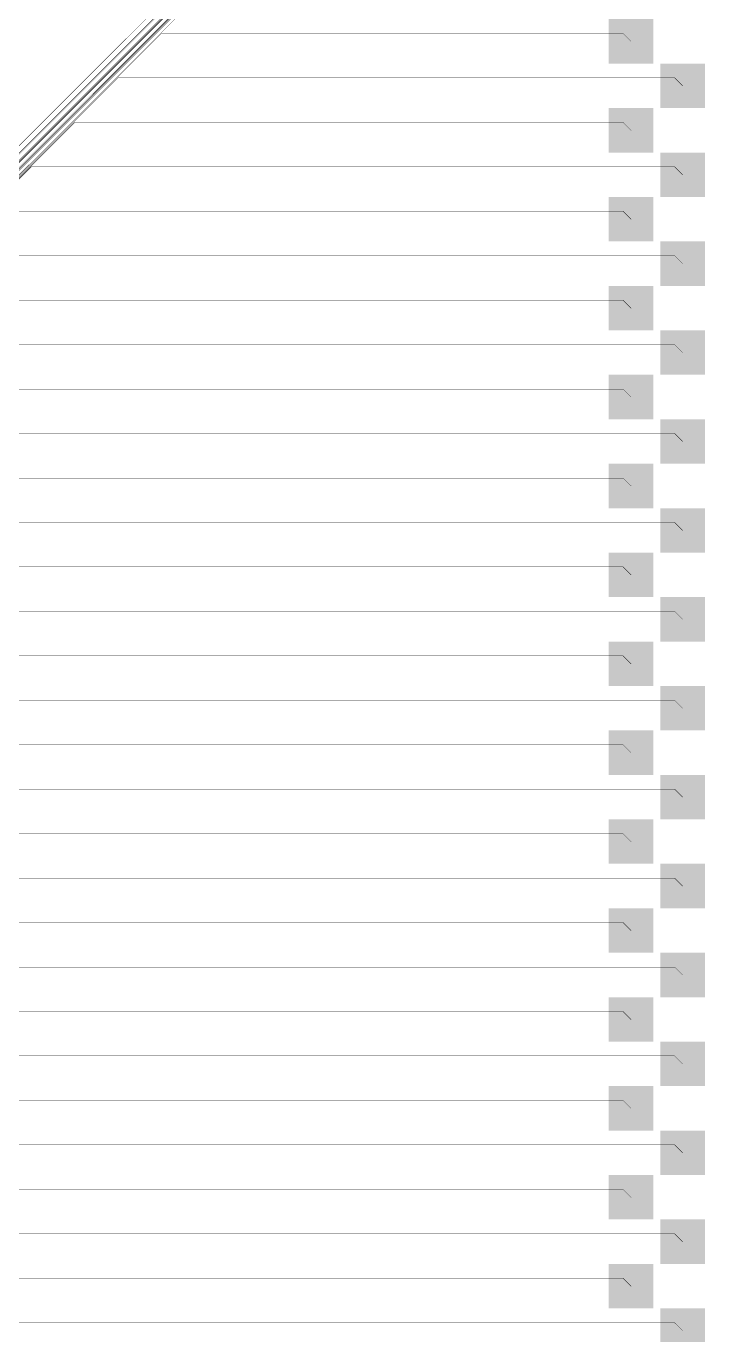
# Model space of a CAD drawing. Header units: inches. Extents: x 0 to 565, y 0 to 565.
# Drawn here: x 469.6 to 565, y 281.9 to 465.9 of the extents above; entities that cross this region are included whole.
import ezdxf

# ---------------------------------------------------------------- set-up
doc = ezdxf.new("R2010")
doc.units = ezdxf.units.IN

# ---------------------------------------------------------------- blocks, each defined once
blk = doc.blocks.new('B____P_____81__3')
for points in [[(-3.13, 362.13), (3.13, 362.13), (3.13, 355.87), (-3.13, 355.87)], [(4.13, 355.87), (10.38, 355.87), (10.38, 349.62), (4.13, 349.62)], [(-3.13, 349.62), (3.13, 349.62), (3.13, 343.37), (-3.13, 343.37)], [(4.13, 343.37), (10.38, 343.37), (10.38, 337.13), (4.13, 337.13)], [(-3.13, 337.13), (3.13, 337.13), (3.13, 330.87), (-3.13, 330.87)], [(4.13, 330.87), (10.38, 330.87), (10.38, 324.62), (4.13, 324.62)], [(-3.13, 324.62), (3.13, 324.62), (3.13, 318.37), (-3.13, 318.37)], [(4.13, 318.37), (10.38, 318.37), (10.38, 312.13), (4.13, 312.13)], [(-3.13, 312.13), (3.13, 312.13), (3.13, 305.87), (-3.13, 305.87)], [(4.13, 305.87), (10.38, 305.87), (10.38, 299.62), (4.13, 299.62)], [(-3.13, 299.62), (3.13, 299.62), (3.13, 293.37), (-3.13, 293.37)], [(4.13, 293.37), (10.38, 293.37), (10.38, 287.13), (4.13, 287.13)], [(-3.13, 287.13), (3.13, 287.13), (3.13, 280.87), (-3.13, 280.87)], [(4.13, 280.87), (10.38, 280.87), (10.38, 274.62), (4.13, 274.62)], [(-3.13, 274.62), (3.13, 274.62), (3.13, 268.37), (-3.13, 268.37)], [(4.13, 268.37), (10.38, 268.37), (10.38, 262.13), (4.13, 262.13)], [(-3.13, 262.13), (3.13, 262.13), (3.13, 255.88), (-3.13, 255.88)], [(4.13, 255.88), (10.38, 255.88), (10.38, 249.63), (4.13, 249.63)], [(-3.13, 249.63), (3.13, 249.63), (3.13, 243.38), (-3.13, 243.38)], [(4.13, 243.38), (10.38, 243.38), (10.38, 237.13), (4.13, 237.13)], [(-3.13, 237.13), (3.13, 237.13), (3.13, 230.88), (-3.13, 230.88)], [(4.13, 230.88), (10.38, 230.88), (10.38, 224.63), (4.13, 224.63)], [(-3.13, 224.63), (3.13, 224.63), (3.13, 218.38), (-3.13, 218.38)], [(4.13, 218.38), (10.38, 218.38), (10.38, 212.13), (4.13, 212.13)], [(-3.13, 212.13), (3.13, 212.13), (3.13, 205.88), (-3.13, 205.88)], [(4.13, 205.88), (10.38, 205.88), (10.38, 199.63), (4.13, 199.63)], [(-3.13, 199.63), (3.13, 199.63), (3.13, 193.38), (-3.13, 193.38)], [(4.13, 193.38), (10.38, 193.38), (10.38, 187.13), (4.13, 187.13)], [(-3.13, 187.13), (3.13, 187.13), (3.13, 180.88), (-3.13, 180.88)], [(4.13, 180.88), (10.38, 180.88), (10.38, 174.63), (4.13, 174.63)]]:
    blk.add_hatch(color=1).paths.add_polyline_path(points)

msp = doc.modelspace()

# ---------------------------------------------------------------- linework, layer by layer
at = {"const_width": 0.05}
for points in [[(310, 290.44), (553.17, 533.61)], [(310.01, 289.42), (547.95, 527.36)], [(310.06, 289.32), (541.85, 521.11)], [(310, 288.39), (536.47, 514.86)], [(310.08, 288.29), (530.4, 508.61)], [(310.13, 288.19), (524.3, 502.36)], [(310, 287.37), (518.74, 496.11)], [(310.06, 287.27), (512.65, 489.86)], [(310.11, 287.17), (506.55, 483.61)], [(310.16, 287.07), (500.45, 477.36)], [(310.04, 286.4), (494.75, 471.11)], [(310.09, 286.3), (488.65, 464.86)], [(488.65, 464.86), (553.51, 464.86)], [(553.51, 464.86), (554.62, 463.75)], [(310.14, 286.2), (482.55, 458.61)], [(482.55, 458.61), (560.76, 458.61)], [(560.76, 458.61), (561.88, 457.5)], [(310.19, 286.1), (476.45, 452.36)], [(476.45, 452.36), (553.51, 452.36)], [(553.51, 452.36), (554.62, 451.25)], [(310.24, 286), (470.35, 446.11)], [(470.35, 446.11), (560.76, 446.11)], [(560.76, 446.11), (561.88, 445)], [(464.5, 439.86), (553.51, 439.86)], [(553.51, 439.86), (554.62, 438.75)], [(458.4, 433.61), (560.76, 433.61)], [(560.76, 433.61), (561.88, 432.5)], [(452.3, 427.36), (553.51, 427.36)], [(553.51, 427.36), (554.62, 426.25)], [(446.2, 421.11), (560.76, 421.11)], [(560.76, 421.11), (561.88, 420)], [(440.1, 414.86), (553.51, 414.86)], [(553.51, 414.86), (554.62, 413.75)], [(434, 408.61), (560.76, 408.61)], [(560.76, 408.61), (561.88, 407.5)], [(428.01, 402.36), (553.51, 402.36)], [(553.51, 402.36), (554.62, 401.25)], [(421.9, 396.11), (560.76, 396.11)], [(560.76, 396.11), (561.88, 395)], [(415.8, 389.86), (553.51, 389.86)], [(553.51, 389.86), (554.62, 388.75)], [(409.7, 383.61), (560.76, 383.61)], [(560.76, 383.61), (561.88, 382.5)], [(403.6, 377.36), (553.51, 377.36)], [(553.51, 377.36), (554.62, 376.25)], [(397.5, 371.11), (560.76, 371.11)], [(560.76, 371.11), (561.88, 370)], [(391.4, 364.86), (553.51, 364.86)], [(553.51, 364.86), (554.62, 363.75)], [(385.3, 358.61), (560.76, 358.61)], [(560.76, 358.61), (561.88, 357.5)], [(379.2, 352.36), (553.51, 352.36)], [(553.51, 352.36), (554.62, 351.25)], [(373.1, 346.11), (560.76, 346.11)], [(560.76, 346.11), (561.88, 345)], [(367, 339.86), (553.51, 339.86)], [(553.51, 339.86), (554.62, 338.75)], [(360.9, 333.61), (560.76, 333.61)], [(560.76, 333.61), (561.88, 332.5)], [(354.8, 327.36), (553.51, 327.36)], [(553.51, 327.36), (554.62, 326.25)], [(348.7, 321.11), (560.76, 321.11)], [(560.76, 321.11), (561.88, 320)], [(342.6, 314.86), (553.51, 314.86)], [(553.51, 314.86), (554.62, 313.75)], [(336.5, 308.61), (560.76, 308.61)], [(560.76, 308.61), (561.88, 307.5)], [(330.4, 302.36), (553.51, 302.36)], [(553.51, 302.36), (554.62, 301.25)], [(324.3, 296.11), (560.76, 296.11)], [(560.76, 296.11), (561.88, 295)], [(318.2, 289.86), (553.51, 289.86)], [(553.51, 289.86), (554.62, 288.75)], [(312.1, 283.61), (560.76, 283.61)], [(560.76, 283.61), (561.88, 282.5)]]:
    msp.add_lwpolyline(points, dxfattribs=at)
at = {"const_width": 0.025}
for points in [[(488.64, 464.86, 1), (488.66, 464.86, 1)], [(488.64, 464.86, 1), (488.66, 464.86, 1)], [(553.5, 464.86, 1), (553.53, 464.86, 1)], [(553.5, 464.86, 1), (553.53, 464.86, 1)], [(554.61, 463.75, 1), (554.64, 463.75, 1)], [(482.54, 458.61, 1), (482.56, 458.61, 1)], [(482.54, 458.61, 1), (482.56, 458.61, 1)], [(560.75, 458.61, 1), (560.78, 458.61, 1)], [(560.75, 458.61, 1), (560.78, 458.61, 1)], [(561.86, 457.5, 1), (561.89, 457.5, 1)], [(476.44, 452.36, 1), (476.46, 452.36, 1)], [(476.44, 452.36, 1), (476.46, 452.36, 1)], [(553.5, 452.36, 1), (553.53, 452.36, 1)], [(553.5, 452.36, 1), (553.53, 452.36, 1)], [(554.61, 451.25, 1), (554.64, 451.25, 1)], [(470.34, 446.11, 1), (470.36, 446.11, 1)], [(470.34, 446.11, 1), (470.36, 446.11, 1)], [(560.75, 446.11, 1), (560.78, 446.11, 1)], [(560.75, 446.11, 1), (560.78, 446.11, 1)], [(561.86, 445, 1), (561.89, 445, 1)], [(553.5, 439.86, 1), (553.53, 439.86, 1)], [(553.5, 439.86, 1), (553.53, 439.86, 1)], [(554.61, 438.75, 1), (554.64, 438.75, 1)], [(560.75, 433.61, 1), (560.78, 433.61, 1)], [(560.75, 433.61, 1), (560.78, 433.61, 1)], [(561.86, 432.5, 1), (561.89, 432.5, 1)], [(553.5, 427.36, 1), (553.53, 427.36, 1)], [(553.5, 427.36, 1), (553.53, 427.36, 1)], [(554.61, 426.25, 1), (554.64, 426.25, 1)], [(560.75, 421.11, 1), (560.78, 421.11, 1)], [(560.75, 421.11, 1), (560.78, 421.11, 1)], [(561.86, 420, 1), (561.89, 420, 1)], [(553.5, 414.86, 1), (553.53, 414.86, 1)], [(553.5, 414.86, 1), (553.53, 414.86, 1)], [(554.61, 413.75, 1), (554.64, 413.75, 1)], [(560.75, 408.61, 1), (560.78, 408.61, 1)], [(560.75, 408.61, 1), (560.78, 408.61, 1)], [(561.86, 407.5, 1), (561.89, 407.5, 1)], [(553.5, 402.36, 1), (553.53, 402.36, 1)], [(553.5, 402.36, 1), (553.53, 402.36, 1)], [(554.61, 401.25, 1), (554.64, 401.25, 1)], [(560.75, 396.11, 1), (560.78, 396.11, 1)], [(560.75, 396.11, 1), (560.78, 396.11, 1)], [(561.86, 395, 1), (561.89, 395, 1)], [(553.5, 389.86, 1), (553.53, 389.86, 1)], [(553.5, 389.86, 1), (553.53, 389.86, 1)], [(554.61, 388.75, 1), (554.64, 388.75, 1)], [(560.75, 383.61, 1), (560.78, 383.61, 1)], [(560.75, 383.61, 1), (560.78, 383.61, 1)], [(561.86, 382.5, 1), (561.89, 382.5, 1)], [(553.5, 377.36, 1), (553.53, 377.36, 1)], [(553.5, 377.36, 1), (553.53, 377.36, 1)], [(554.61, 376.25, 1), (554.64, 376.25, 1)], [(560.75, 371.11, 1), (560.78, 371.11, 1)], [(560.75, 371.11, 1), (560.78, 371.11, 1)], [(561.86, 370, 1), (561.89, 370, 1)], [(553.5, 364.86, 1), (553.53, 364.86, 1)], [(553.5, 364.86, 1), (553.53, 364.86, 1)], [(554.61, 363.75, 1), (554.64, 363.75, 1)], [(560.75, 358.61, 1), (560.78, 358.61, 1)], [(560.75, 358.61, 1), (560.78, 358.61, 1)], [(561.86, 357.5, 1), (561.89, 357.5, 1)], [(553.5, 352.36, 1), (553.53, 352.36, 1)], [(553.5, 352.36, 1), (553.53, 352.36, 1)], [(554.61, 351.25, 1), (554.64, 351.25, 1)], [(560.75, 346.11, 1), (560.78, 346.11, 1)], [(560.75, 346.11, 1), (560.78, 346.11, 1)], [(561.86, 345, 1), (561.89, 345, 1)], [(553.5, 339.86, 1), (553.53, 339.86, 1)], [(553.5, 339.86, 1), (553.53, 339.86, 1)], [(554.61, 338.75, 1), (554.64, 338.75, 1)], [(560.75, 333.61, 1), (560.78, 333.61, 1)], [(560.75, 333.61, 1), (560.78, 333.61, 1)], [(561.86, 332.5, 1), (561.89, 332.5, 1)], [(553.5, 327.36, 1), (553.53, 327.36, 1)], [(553.5, 327.36, 1), (553.53, 327.36, 1)], [(554.61, 326.25, 1), (554.64, 326.25, 1)], [(560.75, 321.11, 1), (560.78, 321.11, 1)], [(560.75, 321.11, 1), (560.78, 321.11, 1)], [(561.86, 320, 1), (561.89, 320, 1)], [(553.5, 314.86, 1), (553.53, 314.86, 1)], [(553.5, 314.86, 1), (553.53, 314.86, 1)], [(554.61, 313.75, 1), (554.64, 313.75, 1)], [(560.75, 308.61, 1), (560.78, 308.61, 1)], [(560.75, 308.61, 1), (560.78, 308.61, 1)], [(561.86, 307.5, 1), (561.89, 307.5, 1)], [(553.5, 302.36, 1), (553.53, 302.36, 1)], [(553.5, 302.36, 1), (553.53, 302.36, 1)], [(554.61, 301.25, 1), (554.64, 301.25, 1)], [(560.75, 296.11, 1), (560.78, 296.11, 1)], [(560.75, 296.11, 1), (560.78, 296.11, 1)], [(561.86, 295, 1), (561.89, 295, 1)], [(553.5, 289.86, 1), (553.53, 289.86, 1)], [(553.5, 289.86, 1), (553.53, 289.86, 1)], [(554.61, 288.75, 1), (554.64, 288.75, 1)], [(560.75, 283.61, 1), (560.78, 283.61, 1)], [(560.75, 283.61, 1), (560.78, 283.61, 1)], [(561.86, 282.5, 1), (561.89, 282.5, 1)]]:
    msp.add_lwpolyline(points, format="xyb", close=True, dxfattribs=at)

# ---------------------------------------------------------------- block references
at = {"rotation": 180}
msp.add_blockref('B____P_____81__3', (561.88, 641.5), dxfattribs=at)

doc.saveas('drawing.dxf')
